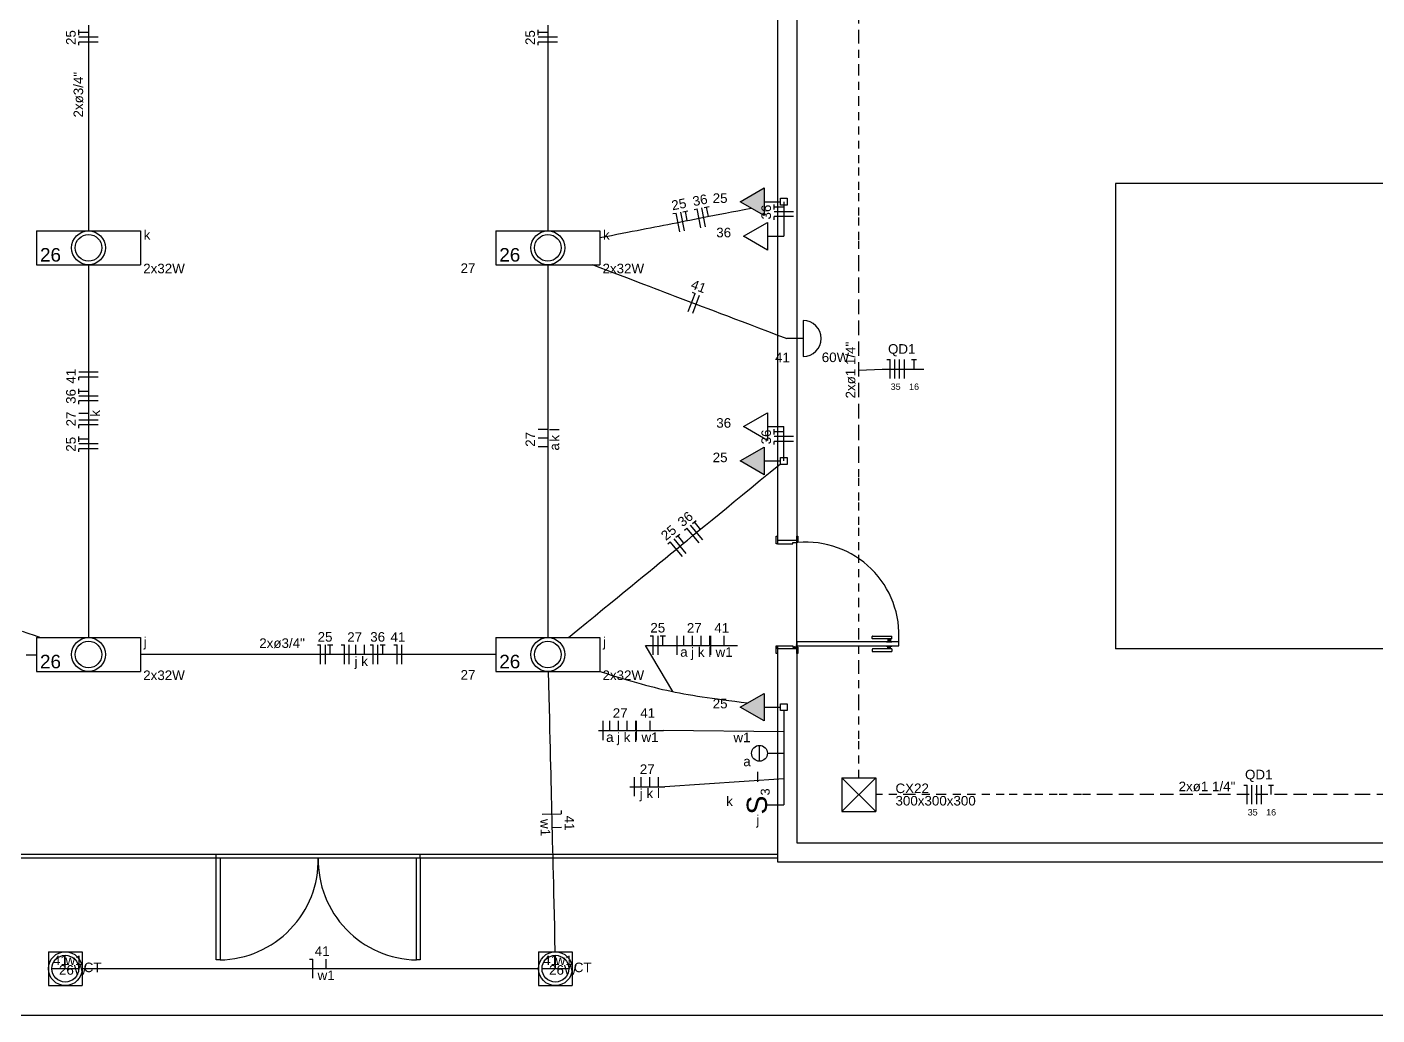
# Model space of a CAD drawing. Header units: millimetres. Extents: x -182 to 147, y -1396 to 58.
# Drawn here: x -124.93 to -103.76, y 17.43 to 32.92 of the extents above; entities that cross this region are included whole.
import ezdxf

# ---------------------------------------------------------------- set-up
doc = ezdxf.new("R2010")
doc.units = ezdxf.units.MM
doc.header["$LTSCALE"] = 10
doc.header["$MEASUREMENT"] = 0
doc.linetypes.add('Dashed2', pattern=[0.375, 0.25, -0.125])
for name, color, linetype in [('Arquitetura', 8, 'Continuous'), ('EL-Condutos', 4, 'Continuous'), ('EL-Fios (Fase 1)', 7, 'Continuous'), ('EL-Fios (Fase 2)', 7, 'Continuous'), ('EL-Fios (Fase 3)', 7, 'Continuous'), ('EL-Fios (Neutro)', 170, 'Continuous'), ('EL-Fios (Retorno)', 10, 'Continuous'), ('EL-Fios (Terra)', 90, 'Continuous'), ('EL-Textos conduto', 7, 'Continuous'), ('EL-Textos fios', 7, 'Continuous'), ('P-SIMBOL', 170, 'Continuous'), ('Textos', 7, 'Continuous')]:
    doc.layers.add(name, color=color, linetype=linetype)
doc.styles.add('Arial', font='arial.ttf')

msp = doc.modelspace()

# ---------------------------------------------------------------- hatches: boundary and pattern name
at = {"layer": 'P-SIMBOL', "linetype": 'Continuous'}
for points in [[(-113.3719, 30.3969), (-113.7469, 30.1804), (-113.3719, 29.9639)], [(-113.3719, 26.3311), (-113.7469, 26.1146), (-113.3719, 25.8981)], [(-113.3719, 22.4703), (-113.7469, 22.2538), (-113.3719, 22.0373)]]:
    msp.add_hatch(color=256, dxfattribs=at).paths.add_polyline_path(points)

# ---------------------------------------------------------------- linework, layer by layer
at = {"layer": 'Arquitetura', "linetype": 'Continuous'}
for p, q in [((-113.163, 39.0259), (-113.163, 24.9359)), ((-112.862, 35.1259), (-112.862, 24.9359)), ((-107.862, 30.4659), (-107.862, 23.1659)), ((-100.563, 30.4659), (-107.862, 30.4659)), ((-113.163, 23.0959), (-113.163, 19.8269)), ((-112.862, 23.0959), (-112.862, 20.1259)), ((-100.563, 23.1659), (-107.862, 23.1659)), ((-112.862, 20.1259), (-87.262, 20.1259)), ((-113.163, 19.8269), (-87.262, 19.8269))]:
    msp.add_line(p, q, dxfattribs=at)
at = {"layer": 'Arquitetura'}
for p, q in [((-112.862, 23.1959), (-112.862, 24.8369)), ((-112.896, 23.1989), (-112.89, 23.1989)), ((-112.865, 23.2289), (-112.865, 23.2229)), ((-127.563, 19.9499), (-113.163, 19.9499)), ((-121.963, 19.8899), (-121.963, 19.9499)), ((-118.762, 19.8899), (-118.762, 19.9499)), ((-127.563, 19.8899), (-113.163, 19.8899)), ((-121.902, 19.8899), (-118.822, 19.8899)), ((-133.163, 17.4259), (-87.262, 17.4259))]:
    msp.add_line(p, q, dxfattribs=at)
at = {"layer": 'Arquitetura', "color": 3, "linetype": 'Continuous'}
for p, q in [((-111.679, 23.3329), (-111.679, 23.3609)), ((-111.673, 23.3659), (-111.37, 23.3659)), ((-111.37, 23.3269), (-111.673, 23.3269)), ((-111.453, 23.2799), (-111.373, 23.2799)), ((-111.679, 23.1599), (-111.679, 23.1309)), ((-111.37, 23.1659), (-111.673, 23.1659)), ((-111.673, 23.1259), (-111.37, 23.1259)), ((-111.453, 23.2119), (-111.373, 23.2119))]:
    msp.add_line(p, q, dxfattribs=at)
at = {"layer": 'Arquitetura', "color": 3}
for p, q in [((-111.453, 23.2799), (-111.453, 23.2759)), ((-111.433, 23.3269), (-111.433, 23.2799)), ((-111.413, 23.3269), (-111.413, 23.2799)), ((-111.393, 23.3269), (-111.393, 23.2799)), ((-111.373, 23.2799), (-111.373, 23.2759)), ((-111.37, 23.3269), (-111.37, 23.3659)), ((-111.453, 23.2119), (-111.453, 23.2159)), ((-111.433, 23.1659), (-111.433, 23.2119)), ((-111.413, 23.1659), (-111.413, 23.2119)), ((-111.393, 23.1659), (-111.393, 23.2119)), ((-111.373, 23.2119), (-111.373, 23.2159)), ((-111.37, 23.1659), (-111.37, 23.1259))]:
    msp.add_line(p, q, dxfattribs=at)
at = {"layer": 'Arquitetura', "color": 2}
for p, q in [((-111.262, 23.2759), (-112.862, 23.2759)), ((-112.862, 23.2759), (-112.862, 23.2159)), ((-112.862, 23.2159), (-111.262, 23.2159)), ((-111.262, 23.2159), (-111.262, 23.2759))]:
    msp.add_line(p, q, dxfattribs=at)
at = {"layer": 'Arquitetura', "color": 3}
for points in [[(-113.163, 24.9359), (-113.163, 24.8159), (-113.183, 24.8159), (-113.183, 24.9359), (-113.163, 24.9359)], [(-112.842, 24.9359), (-112.842, 24.8369), (-112.862, 24.8369), (-112.862, 24.9359), (-112.842, 24.9359)], [(-113.163, 23.2159), (-113.163, 23.1659), (-113.163, 23.0959), (-113.183, 23.0959), (-113.183, 23.2159), (-113.163, 23.2159)], [(-112.842, 23.1959), (-112.842, 23.0959), (-112.862, 23.0959), (-112.862, 23.1959), (-112.842, 23.1959)]]:
    msp.add_lwpolyline(points, close=True, dxfattribs=at)
at = {"layer": 'Arquitetura', "color": 2}
for points in [[(-112.922, 24.8159), (-112.922, 24.8369), (-112.862, 24.8369), (-112.862, 24.8659), (-113.163, 24.8659), (-113.163, 24.8159), (-112.922, 24.8159)], [(-112.922, 23.2159), (-112.922, 23.1959), (-112.862, 23.1959), (-112.862, 23.1659), (-113.163, 23.1659), (-113.163, 23.2159), (-112.922, 23.2159)]]:
    msp.add_lwpolyline(points, close=True, dxfattribs=at)
at = {"layer": 'Arquitetura', "color": 1}
for points in [[(-112.872, 23.1979), (-112.867, 23.1959), (-112.867, 23.1959), (-112.873, 23.1959), (-112.913, 23.1959), (-112.913, 23.1979), (-112.872, 23.1979)], [(-112.864, 23.2049), (-112.862, 23.2019), (-112.862, 23.2019), (-112.862, 23.2059), (-112.862, 23.2459), (-112.864, 23.2459), (-112.864, 23.2049)]]:
    msp.add_lwpolyline(points, dxfattribs=at)
at = {"layer": 'Arquitetura'}
for points in [[(-112.893, 23.2009), (-112.893, 23.2019), (-112.898, 23.2019), (-112.898, 23.2009), (-112.887, 23.2009), (-112.887, 23.2019), (-112.892, 23.2019), (-112.892, 23.2009)], [(-112.898, 23.2009), (-112.896, 23.1989), (-112.896, 23.1979)], [(-112.887, 23.2009), (-112.89, 23.1989), (-112.89, 23.1979)], [(-112.867, 23.2269), (-112.867, 23.2269), (-112.867, 23.2309), (-112.867, 23.2309), (-112.867, 23.2209), (-112.867, 23.2209), (-112.867, 23.2259), (-112.867, 23.2259)], [(-112.867, 23.2309), (-112.865, 23.2289), (-112.864, 23.2289)], [(-112.867, 23.2209), (-112.865, 23.2229), (-112.864, 23.2229)]]:
    msp.add_lwpolyline(points, dxfattribs=at)
for points in [[(-121.963, 19.8899), (-121.902, 19.8899), (-121.902, 18.2899), (-121.963, 18.2899), (-121.963, 19.8899)], [(-118.822, 19.8899), (-118.762, 19.8899), (-118.762, 18.2899), (-118.822, 18.2899), (-118.822, 19.8899)]]:
    msp.add_lwpolyline(points, close=True, dxfattribs=at)
at = {"layer": 'Arquitetura', "color": 1}
msp.add_circle((-112.867, 23.2019), 0.005, dxfattribs=at)
at = {"layer": 'Arquitetura'}
for centre, radius, start, end in [((-112.717, 23.3829), 1.4584, 355.793, 94.9364), ((-121.93, 19.8579), 1.5681, 271.016, 1.17376), ((-118.795, 19.8579), 1.5681, 178.826, 268.984)]:
    msp.add_arc(centre, radius, start, end, dxfattribs=at)
at = {"layer": 'Arquitetura', "color": 3, "linetype": 'Continuous'}
for centre, start, end in [((-111.673, 23.3319), 170.538, 270), ((-111.673, 23.3599), 90, 170.538), ((-111.673, 23.1599), 90, 189.462), ((-111.673, 23.1319), 189.462, 270)]:
    msp.add_arc(centre, 0.006, start, end, dxfattribs=at)
at = {"layer": 'EL-Condutos', "linetype": 'Dashed2', "ltscale": 0.05}
for points in [[(-111.8883, 21.1443), (-111.8883, 21.7553), (-111.8883, 22.3281), (-111.8883, 22.8654), (-111.8883, 23.3699), (-111.8883, 23.8445), (-111.8883, 24.2918), (-111.8883, 24.7145), (-111.8883, 25.1154), (-111.8883, 25.4971), (-111.8883, 25.8625), (-111.8883, 26.2143), (-111.8883, 26.5552), (-111.8883, 26.8878), (-111.8883, 27.215), (-111.8883, 27.5395), (-111.8883, 27.864), (-111.8883, 28.1912), (-111.8883, 28.5239), (-111.8883, 28.8647), (-111.8883, 29.2165), (-111.8883, 29.5819), (-111.8883, 29.9637), (-111.8883, 30.3646), (-111.8883, 30.7873), (-111.8883, 31.2345), (-111.8883, 31.7091), (-111.8883, 32.2137), (-111.8883, 32.751), (-111.8883, 33.3237)], [(-103.6444, 20.8815), (-103.9898, 20.8815), (-104.3204, 20.8815), (-104.6387, 20.8815), (-104.9473, 20.8815), (-105.2485, 20.8815), (-105.5447, 20.8815), (-105.8386, 20.8815), (-106.1324, 20.8815), (-106.4287, 20.8815), (-106.7298, 20.8815), (-107.0384, 20.8815), (-107.3567, 20.8815), (-107.6874, 20.8815), (-108.0327, 20.8815), (-108.3953, 20.8815), (-108.7774, 20.8815), (-109.1817, 20.8815), (-109.6104, 20.8815), (-110.0662, 20.8815), (-110.5515, 20.8815), (-111.0686, 20.8815), (-111.6201, 20.8815)]]:
    msp.add_lwpolyline(points, dxfattribs=at)
at = {"layer": 'EL-Condutos', "linetype": 'Continuous'}
for points in [[(-123.963, 32.9492), (-123.963, 32.7976), (-123.963, 32.6471), (-123.963, 32.4967), (-123.963, 32.3451), (-123.963, 32.191), (-123.963, 32.0335), (-123.963, 31.8712), (-123.963, 31.7029), (-123.963, 31.5276), (-123.963, 31.3439), (-123.963, 31.1508), (-123.963, 30.947), (-123.963, 30.7313), (-123.963, 30.5026), (-123.9631, 30.2597), (-123.9631, 30.0013), (-123.9631, 29.7264)], [(-116.7631, 32.9492), (-116.7631, 32.7976), (-116.7631, 32.6471), (-116.7631, 32.4967), (-116.7631, 32.3451), (-116.7631, 32.191), (-116.7631, 32.0335), (-116.7631, 31.8712), (-116.7631, 31.7029), (-116.7631, 31.5276), (-116.7631, 31.3439), (-116.7631, 31.1508), (-116.7631, 30.947), (-116.7631, 30.7313), (-116.7631, 30.5026), (-116.7631, 30.2597), (-116.7631, 30.0013), (-116.7631, 29.7264)], [(-115.9485, 29.6168), (-115.855, 29.6351), (-115.7653, 29.6526), (-115.6793, 29.6694), (-115.5965, 29.6856), (-115.5168, 29.7011), (-115.4397, 29.7162), (-115.3649, 29.7308), (-115.2922, 29.745), (-115.2212, 29.7589), (-115.1517, 29.7724), (-115.0832, 29.7858), (-115.0155, 29.799), (-114.9483, 29.8122), (-114.8813, 29.8252), (-114.8141, 29.8384), (-114.7465, 29.8516), (-114.6781, 29.8649), (-114.6086, 29.8785), (-114.5377, 29.8923), (-114.4651, 29.9065), (-114.3905, 29.9211), (-114.3135, 29.9361), (-114.2339, 29.9517), (-114.1513, 29.9678), (-114.0655, 29.9846), (-113.9761, 30.002), (-113.8827, 30.0203), (-113.7852, 30.0393), (-113.6831, 30.0593), (-113.5762, 30.0801)], [(-113.0629, 30.1804), (-113.0629, 30.1542), (-113.0629, 30.1297), (-113.0629, 30.1068), (-113.0629, 30.0853), (-113.0629, 30.0651), (-113.0629, 30.0462), (-113.0629, 30.0283), (-113.0629, 30.0114), (-113.0629, 29.9953), (-113.0629, 29.9799), (-113.063, 29.9652), (-113.063, 29.9509), (-113.063, 29.937), (-113.063, 29.9233), (-113.063, 29.9097), (-113.063, 29.8962), (-113.063, 29.8825), (-113.063, 29.8686), (-113.063, 29.8543), (-113.0629, 29.8396), (-113.0629, 29.8242), (-113.0629, 29.8081), (-113.0629, 29.7912), (-113.0629, 29.7733), (-113.0629, 29.7543), (-113.0629, 29.7342), (-113.0629, 29.7127), (-113.0629, 29.6897), (-113.0629, 29.6652), (-113.0629, 29.639)], [(-123.9631, 29.1892), (-123.9631, 28.9143), (-123.9631, 28.6559), (-123.963, 28.413), (-123.963, 28.1843), (-123.963, 27.9686), (-123.963, 27.7648), (-123.963, 27.5717), (-123.963, 27.388), (-123.963, 27.2127), (-123.963, 27.0444), (-123.963, 26.8821), (-123.963, 26.7246), (-123.963, 26.5705), (-123.963, 26.4189), (-123.963, 26.2685), (-123.963, 26.118), (-123.963, 25.9664), (-123.963, 25.8124), (-123.963, 25.6548), (-123.963, 25.4925), (-123.963, 25.3243), (-123.963, 25.1489), (-123.963, 24.9653), (-123.963, 24.7721), (-123.963, 24.5683), (-123.963, 24.3526), (-123.963, 24.1239), (-123.9631, 23.881), (-123.9631, 23.6227), (-123.9631, 23.3477)], [(-116.7631, 29.1892), (-116.7631, 28.9143), (-116.7631, 28.6559), (-116.7631, 28.413), (-116.7631, 28.1843), (-116.7631, 27.9686), (-116.7631, 27.7648), (-116.7631, 27.5717), (-116.7631, 27.388), (-116.7631, 27.2127), (-116.7631, 27.0444), (-116.7631, 26.8821), (-116.7631, 26.7246), (-116.7631, 26.5705), (-116.7631, 26.4189), (-116.7631, 26.2685), (-116.7631, 26.118), (-116.7631, 25.9664), (-116.7631, 25.8124), (-116.7631, 25.6548), (-116.7631, 25.4925), (-116.7631, 25.3243), (-116.7631, 25.1489), (-116.7631, 24.9653), (-116.7631, 24.7721), (-116.7631, 24.5683), (-116.7631, 24.3526), (-116.7631, 24.1239), (-116.7631, 23.881), (-116.7631, 23.6227), (-116.7631, 23.3477)], [(-116.067, 29.1933), (-115.9487, 29.1484), (-115.8366, 29.1058), (-115.7299, 29.0653), (-115.6282, 29.0266), (-115.531, 28.9897), (-115.4378, 28.9543), (-115.3479, 28.9202), (-115.261, 28.8871), (-115.1764, 28.855), (-115.0937, 28.8236), (-115.0123, 28.7927), (-114.9317, 28.762), (-114.8514, 28.7315), (-114.7708, 28.7009), (-114.6894, 28.67), (-114.6068, 28.6386), (-114.5222, 28.6065), (-114.4354, 28.5735), (-114.3456, 28.5394), (-114.2525, 28.504), (-114.1554, 28.4671), (-114.0538, 28.4285), (-113.9473, 28.3881), (-113.8353, 28.3455), (-113.7172, 28.3006), (-113.5926, 28.2533), (-113.4609, 28.2032), (-113.3215, 28.1503), (-113.1741, 28.0943), (-113.018, 28.035)], [(-113.0629, 26.1146), (-113.0629, 26.1407), (-113.0629, 26.165), (-113.0629, 26.1879), (-113.0629, 26.2092), (-113.0629, 26.2293), (-113.0629, 26.2482), (-113.0629, 26.266), (-113.0629, 26.2828), (-113.0629, 26.2988), (-113.0629, 26.3141), (-113.063, 26.3288), (-113.063, 26.343), (-113.063, 26.3568), (-113.063, 26.3704), (-113.063, 26.3839), (-113.063, 26.3974), (-113.063, 26.411), (-113.063, 26.4248), (-113.063, 26.439), (-113.0629, 26.4537), (-113.0629, 26.469), (-113.0629, 26.485), (-113.0629, 26.5018), (-113.0629, 26.5196), (-113.0629, 26.5385), (-113.0629, 26.5586), (-113.0629, 26.58), (-113.0629, 26.6028), (-113.0629, 26.6272), (-113.0629, 26.6532)], [(-116.4383, 23.3455), (-116.2912, 23.4663), (-116.1526, 23.5799), (-116.0221, 23.687), (-115.8989, 23.788), (-115.7824, 23.8836), (-115.6719, 23.9743), (-115.5668, 24.0605), (-115.4663, 24.1429), (-115.37, 24.222), (-115.2769, 24.2983), (-115.1867, 24.3723), (-115.0985, 24.4447), (-115.0117, 24.5159), (-114.9256, 24.5865), (-114.8397, 24.657), (-114.7532, 24.728), (-114.6655, 24.7999), (-114.5759, 24.8734), (-114.4837, 24.949), (-114.3884, 25.0272), (-114.2892, 25.1086), (-114.1855, 25.1936), (-114.0767, 25.2829), (-113.962, 25.377), (-113.8409, 25.4764), (-113.7126, 25.5816), (-113.5765, 25.6933), (-113.4319, 25.8119), (-113.2783, 25.9379), (-113.1148, 26.072)], [(-125.0044, 23.4469), (-124.9123, 23.4143), (-124.8159, 23.3803), (-124.7151, 23.3447)], [(-124.9428, 23.0757), (-124.7763, 23.0756)], [(-117.5821, 23.0791), (-117.8306, 23.0791), (-118.0661, 23.0791), (-118.2895, 23.0791), (-118.5016, 23.0791), (-118.7035, 23.0791), (-118.8961, 23.0791), (-119.0802, 23.0791), (-119.2569, 23.0791), (-119.4271, 23.0791), (-119.5916, 23.0791), (-119.7515, 23.0791), (-119.9077, 23.0791), (-120.061, 23.0791), (-120.2125, 23.0791), (-120.3631, 23.0791), (-120.5136, 23.0791), (-120.6651, 23.0791), (-120.8185, 23.0791), (-120.9746, 23.0791), (-121.1345, 23.0791), (-121.2991, 23.0791), (-121.4692, 23.0791), (-121.6459, 23.0791), (-121.8301, 23.0791), (-122.0226, 23.0791), (-122.2245, 23.0791), (-122.4367, 23.0791), (-122.66, 23.0791), (-122.8955, 23.0791), (-123.1441, 23.0791)], [(-116.7568, 22.8179), (-116.7519, 22.6121), (-116.7472, 22.4186), (-116.7429, 22.2364), (-116.7388, 22.0646), (-116.7349, 21.9024), (-116.7312, 21.749), (-116.7277, 21.6033), (-116.7244, 21.4647), (-116.7212, 21.3321), (-116.7181, 21.2048), (-116.7152, 21.0818), (-116.7123, 20.9623), (-116.7095, 20.8454), (-116.7068, 20.7303), (-116.704, 20.616), (-116.7013, 20.5017), (-116.6985, 20.3866), (-116.6957, 20.2697), (-116.6928, 20.1502), (-116.6899, 20.0272), (-116.6868, 19.8999), (-116.6837, 19.7673), (-116.6803, 19.6286), (-116.6768, 19.483), (-116.6732, 19.3295), (-116.6693, 19.1674), (-116.6652, 18.9956), (-116.6608, 18.8134), (-116.6561, 18.6198), (-116.6512, 18.4141)], [(-115.9485, 22.8145), (-115.8565, 22.7854), (-115.7683, 22.7577), (-115.6836, 22.7315), (-115.602, 22.7066), (-115.5234, 22.683), (-115.4474, 22.6607), (-115.3736, 22.6395), (-115.3019, 22.6194), (-115.2319, 22.6004), (-115.1633, 22.5823), (-115.0958, 22.5651), (-115.0292, 22.5488), (-114.9631, 22.5332), (-114.8972, 22.5183), (-114.8312, 22.5041), (-114.7648, 22.4904), (-114.6978, 22.4773), (-114.6298, 22.4645), (-114.5606, 22.4522), (-114.4898, 22.4401), (-114.4172, 22.4283), (-114.3424, 22.4167), (-114.2651, 22.4052), (-114.1851, 22.3937), (-114.1021, 22.3822), (-114.0157, 22.3705), (-113.9257, 22.3588), (-113.8318, 22.3468), (-113.7336, 22.3345), (-113.6309, 22.3218)], [(-113.0629, 22.201), (-113.0629, 22.171), (-113.0629, 22.1427), (-113.0629, 22.1162), (-113.0629, 22.0911), (-113.0629, 22.0675), (-113.0629, 22.0451), (-113.0629, 22.0239), (-113.0629, 22.0036), (-113.0629, 21.9842), (-113.063, 21.9656), (-113.063, 21.9474), (-113.063, 21.9298), (-113.063, 21.9124), (-113.063, 21.8952), (-113.063, 21.878), (-113.063, 21.8607), (-113.063, 21.8432), (-113.063, 21.8253), (-113.0629, 21.8068), (-113.0629, 21.7877), (-113.0629, 21.7678), (-113.0629, 21.747), (-113.0629, 21.725), (-113.0629, 21.7019), (-113.0629, 21.6774), (-113.0629, 21.6515), (-113.0629, 21.6239), (-113.0629, 21.5946), (-113.0629, 21.5633), (-113.0629, 21.53)], [(-113.0629, 21.53), (-113.0629, 21.4911), (-113.0629, 21.4546), (-113.0629, 21.4205), (-113.0629, 21.3885), (-113.0629, 21.3585), (-113.0629, 21.3303), (-113.0629, 21.3037), (-113.0629, 21.2785), (-113.0629, 21.2546), (-113.0629, 21.2317), (-113.063, 21.2098), (-113.063, 21.1885), (-113.063, 21.1678), (-113.063, 21.1475), (-113.063, 21.1273), (-113.063, 21.1072), (-113.063, 21.0868), (-113.063, 21.0661), (-113.063, 21.0449), (-113.0629, 21.0229), (-113.0629, 21.0001), (-113.0629, 20.9762), (-113.0629, 20.951), (-113.0629, 20.9244), (-113.0629, 20.8961), (-113.0629, 20.8661), (-113.0629, 20.8342), (-113.0629, 20.8), (-113.0629, 20.7636), (-113.0629, 20.7246)], [(-124.0649, 18.1528), (-123.7262, 18.1528), (-123.4082, 18.1528), (-123.1095, 18.1528), (-122.8285, 18.1528), (-122.5638, 18.1528), (-122.3139, 18.1528), (-122.0773, 18.1528), (-121.8525, 18.1528), (-121.6381, 18.1528), (-121.4326, 18.1528), (-121.2344, 18.1528), (-121.0422, 18.1528), (-120.8544, 18.1528), (-120.6696, 18.1528), (-120.4863, 18.1528), (-120.3029, 18.1528), (-120.1181, 18.1528), (-119.9303, 18.1528), (-119.7381, 18.1528), (-119.5399, 18.1528), (-119.3344, 18.1528), (-119.12, 18.1528), (-118.8952, 18.1528), (-118.6586, 18.1528), (-118.4087, 18.1528), (-118.144, 18.1528), (-117.863, 18.1528), (-117.5643, 18.1528), (-117.2463, 18.1528), (-116.9077, 18.1528)]]:
    msp.add_lwpolyline(points, dxfattribs=at)
at = {"layer": 'EL-Fios (Fase 1)'}
for p, q in [((-123.813, 32.7596), (-124.113, 32.7596)), ((-116.6131, 32.7596), (-116.9131, 32.7596)), ((-114.6221, 29.723), (-114.6796, 30.0175)), ((-111.3232, 27.4059), (-111.3232, 27.7059)), ((-123.813, 26.381), (-124.113, 26.381)), ((-114.5948, 24.6639), (-114.785, 24.8958)), ((-115.0346, 23.0727), (-115.0346, 23.3727)), ((-120.2506, 22.9291), (-120.2506, 23.2291)), ((-105.7261, 20.7315), (-105.7261, 21.0315))]:
    msp.add_line(p, q, dxfattribs=at)
at = {"layer": 'EL-Fios (Fase 2)'}
for p, q in [((-114.2909, 29.7877), (-114.3484, 30.0822)), ((-112.913, 30.0222), (-113.213, 30.0222)), ((-111.2482, 27.4059), (-111.2482, 27.7059)), ((-123.813, 27.131), (-124.113, 27.131)), ((-112.913, 26.4964), (-113.213, 26.4964)), ((-114.3338, 24.878), (-114.5241, 25.1099)), ((-119.4256, 22.9291), (-119.4256, 23.2291)), ((-105.6511, 20.7315), (-105.6511, 21.0315))]:
    msp.add_line(p, q, dxfattribs=at)
at = {"layer": 'EL-Fios (Fase 3)'}
for p, q in [((-114.4918, 28.4344), (-114.3852, 28.7149)), ((-111.1732, 27.4059), (-111.1732, 27.7059)), ((-123.813, 27.506), (-124.113, 27.506)), ((-123.813, 26.756), (-124.113, 26.756)), ((-114.7346, 23.0727), (-114.7346, 23.3727)), ((-114.2096, 23.0727), (-114.2096, 23.3727)), ((-119.8756, 22.9291), (-119.8756, 23.2291)), ((-119.0506, 22.9291), (-119.0506, 23.2291)), ((-115.8961, 21.7369), (-115.8961, 22.0369)), ((-115.3711, 21.7369), (-115.3711, 22.0369)), ((-115.4044, 20.8567), (-115.4044, 21.1567)), ((-105.5761, 20.7315), (-105.5761, 21.0315))]:
    msp.add_line(p, q, dxfattribs=at)
at = {"layer": 'EL-Fios (Neutro)'}
for p, q in [((-123.813, 32.6846), (-124.113, 32.6846)), ((-124.113, 32.6346), (-124.113, 32.6846)), ((-116.6131, 32.6846), (-116.9131, 32.6846)), ((-116.9131, 32.6346), (-116.9131, 32.6846)), ((-114.4711, 30.0582), (-114.422, 30.0678)), ((-114.3645, 29.7733), (-114.422, 30.0678)), ((-114.8023, 29.9935), (-114.7532, 30.0031)), ((-114.6957, 29.7087), (-114.7532, 30.0031)), ((-112.913, 29.9472), (-113.213, 29.9472)), ((-113.213, 29.8972), (-113.213, 29.9472)), ((-114.5619, 28.4611), (-114.4554, 28.7415)), ((-114.5021, 28.7593), (-114.4554, 28.7415)), ((-111.4482, 27.7059), (-111.3982, 27.7059)), ((-111.3982, 27.4059), (-111.3982, 27.7059)), ((-123.813, 27.431), (-124.113, 27.431)), ((-124.113, 27.381), (-124.113, 27.431)), ((-123.813, 27.056), (-124.113, 27.056)), ((-124.113, 27.006), (-124.113, 27.056)), ((-123.813, 26.681), (-124.113, 26.681)), ((-124.113, 26.631), (-124.113, 26.681)), ((-123.813, 26.306), (-124.113, 26.306)), ((-124.113, 26.256), (-124.113, 26.306)), ((-112.913, 26.4214), (-113.213, 26.4214)), ((-113.213, 26.3714), (-113.213, 26.4214)), ((-114.6207, 25.0306), (-114.5821, 25.0623)), ((-114.3918, 24.8304), (-114.5821, 25.0623)), ((-114.8817, 24.8166), (-114.843, 24.8483)), ((-114.6527, 24.6163), (-114.843, 24.8483)), ((-115.1596, 23.3727), (-115.1096, 23.3727)), ((-115.1096, 23.0727), (-115.1096, 23.3727)), ((-120.3756, 23.2291), (-120.3256, 23.2291)), ((-120.3256, 22.9291), (-120.3256, 23.2291)), ((-120.0006, 23.2291), (-119.9506, 23.2291)), ((-119.9506, 22.9291), (-119.9506, 23.2291)), ((-119.5506, 23.2291), (-119.5006, 23.2291)), ((-119.5006, 22.9291), (-119.5006, 23.2291)), ((-119.1756, 23.2291), (-119.1256, 23.2291)), ((-119.1256, 22.9291), (-119.1256, 23.2291)), ((-105.8511, 21.0315), (-105.8011, 21.0315)), ((-105.8011, 20.7315), (-105.8011, 21.0315)), ((-116.8531, 20.5749), (-116.5532, 20.5821)), ((-116.5544, 20.6321), (-116.5532, 20.5821)), ((-120.4988, 18.3028), (-120.4488, 18.3028)), ((-120.4488, 18.0028), (-120.4488, 18.3028))]:
    msp.add_line(p, q, dxfattribs=at)
at = {"layer": 'EL-Fios (Retorno)'}
for p, q in [((-123.963, 26.861), (-124.113, 26.861)), ((-116.7631, 26.606), (-116.9131, 26.606)), ((-116.7631, 26.471), (-116.9131, 26.471)), ((-116.7631, 26.336), (-116.9131, 26.336)), ((-114.6296, 23.2227), (-114.6296, 23.3727)), ((-114.4946, 23.2227), (-114.4946, 23.3727)), ((-114.3596, 23.2227), (-114.3596, 23.3727)), ((-114.2246, 23.2227), (-114.2246, 23.3727)), ((-113.9996, 23.2227), (-113.9996, 23.3727)), ((-119.7706, 23.0791), (-119.7706, 23.2291)), ((-119.6356, 23.0791), (-119.6356, 23.2291)), ((-115.7911, 21.8869), (-115.7911, 22.0369)), ((-115.6561, 21.8869), (-115.6561, 22.0369)), ((-115.5211, 21.8869), (-115.5211, 22.0369)), ((-115.3861, 21.8869), (-115.3861, 22.0369)), ((-115.1611, 21.8869), (-115.1611, 22.0369)), ((-115.2994, 21.0067), (-115.2994, 21.1567)), ((-115.1644, 21.0067), (-115.1644, 21.1567)), ((-115.0294, 21.0067), (-115.0294, 21.1567)), ((-116.6981, 20.3686), (-116.5481, 20.3722)), ((-120.2388, 18.1528), (-120.2388, 18.3028))]:
    msp.add_line(p, q, dxfattribs=at)
at = {"layer": 'EL-Fios (Terra)'}
for p, q in [((-124.113, 32.7946), (-124.113, 32.8746)), ((-123.963, 32.8346), (-124.113, 32.8346)), ((-116.9131, 32.7946), (-116.9131, 32.8746)), ((-116.7631, 32.8346), (-116.9131, 32.8346)), ((-114.314, 30.0889), (-114.2355, 30.1042)), ((-114.246, 29.9493), (-114.2748, 30.0965)), ((-113.213, 30.0572), (-113.213, 30.1372)), ((-113.063, 30.0972), (-113.213, 30.0972)), ((-114.6453, 30.0242), (-114.5668, 30.0395)), ((-114.5773, 29.8846), (-114.606, 30.0318)), ((-111.0619, 27.7059), (-110.9819, 27.7059)), ((-111.0219, 27.5559), (-111.0219, 27.7059)), ((-124.113, 27.166), (-124.113, 27.246)), ((-123.963, 27.206), (-124.113, 27.206)), ((-124.113, 26.416), (-124.113, 26.496)), ((-123.963, 26.456), (-124.113, 26.456)), ((-113.213, 26.5314), (-113.213, 26.6114)), ((-113.063, 26.5714), (-113.213, 26.5714)), ((-114.497, 25.1321), (-114.4352, 25.1828)), ((-114.371, 25.0415), (-114.4661, 25.1575)), ((-114.758, 24.918), (-114.6961, 24.9688)), ((-114.6319, 24.8274), (-114.727, 24.9434)), ((-114.9996, 23.3727), (-114.9196, 23.3727)), ((-114.9596, 23.2227), (-114.9596, 23.3727)), ((-120.2156, 23.2291), (-120.1356, 23.2291)), ((-120.1756, 23.0791), (-120.1756, 23.2291)), ((-119.3906, 23.2291), (-119.3106, 23.2291)), ((-119.3506, 23.0791), (-119.3506, 23.2291)), ((-105.4648, 21.0315), (-105.3848, 21.0315)), ((-105.4248, 20.8815), (-105.4248, 21.0315))]:
    msp.add_line(p, q, dxfattribs=at)
at = {"layer": 'EL-Textos fios'}
for p, q in [((-111.8883, 27.5395), (-111.5232, 27.5559)), ((-111.5232, 27.5559), (-110.8706, 27.5559)), ((-114.8048, 22.4986), (-115.2346, 23.2227)), ((-115.2346, 23.2227), (-113.7882, 23.2227)), ((-115.9711, 21.8869), (-114.9497, 21.8869)), ((-113.063, 21.8653), (-114.9497, 21.8869)), ((-115.4794, 21.0067), (-114.9305, 21.0067)), ((-113.063, 21.1273), (-114.9305, 21.0067))]:
    msp.add_line(p, q, dxfattribs=at)
at = {"layer": 'P-SIMBOL'}
for p, q in [((-113.7469, 30.1804), (-113.3719, 30.3969)), ((-113.3719, 30.3969), (-113.3719, 29.9639)), ((-113.3719, 29.9639), (-113.7469, 30.1804)), ((-113.3719, 30.1804), (-113.1159, 30.1804)), ((-113.1159, 30.1274), (-113.1159, 30.2334)), ((-113.1159, 30.2334), (-113.0098, 30.2334)), ((-113.0098, 30.1274), (-113.1159, 30.1274)), ((-113.0098, 30.2334), (-113.0098, 30.1274)), ((-113.6939, 29.639), (-113.3189, 29.8555)), ((-113.3189, 29.8555), (-113.3189, 29.4225)), ((-124.7791, 29.7228), (-123.1471, 29.7228)), ((-124.7791, 29.7228), (-124.7791, 29.1928)), ((-123.1471, 29.7228), (-123.1471, 29.1928)), ((-117.5791, 29.7228), (-115.9471, 29.7228)), ((-117.5791, 29.7228), (-117.5791, 29.1928)), ((-115.9471, 29.7228), (-115.9471, 29.1928)), ((-113.3189, 29.4225), (-113.6939, 29.639)), ((-113.3189, 29.639), (-113.0629, 29.639)), ((-124.7791, 29.1928), (-123.1471, 29.1928)), ((-117.5791, 29.1928), (-115.9471, 29.1928)), ((-112.761, 28.3175), (-112.761, 27.7525)), ((-112.761, 28.035), (-113.018, 28.035)), ((-113.6939, 26.6532), (-113.3189, 26.8697)), ((-113.3189, 26.8697), (-113.3189, 26.4367)), ((-113.3189, 26.4367), (-113.6939, 26.6532)), ((-113.3189, 26.6532), (-113.0629, 26.6532)), ((-113.7469, 26.1146), (-113.3719, 26.3311)), ((-113.3719, 26.3311), (-113.3719, 25.8981)), ((-113.3719, 25.8981), (-113.7469, 26.1146)), ((-113.3719, 26.1146), (-113.1159, 26.1146)), ((-113.1159, 26.0616), (-113.1159, 26.1676)), ((-113.1159, 26.1676), (-113.0098, 26.1676)), ((-113.0098, 26.0616), (-113.1159, 26.0616)), ((-113.0098, 26.1676), (-113.0098, 26.0616)), ((-124.7791, 23.3441), (-123.1471, 23.3441)), ((-124.7791, 23.3441), (-124.7791, 22.8141)), ((-123.1471, 23.3441), (-123.1471, 22.8141)), ((-117.5791, 23.3441), (-115.9471, 23.3441)), ((-117.5791, 23.3441), (-117.5791, 22.8141)), ((-115.9471, 23.3441), (-115.9471, 22.8141)), ((-124.7791, 22.8141), (-123.1471, 22.8141)), ((-117.5791, 22.8141), (-115.9471, 22.8141)), ((-113.7469, 22.2538), (-113.3719, 22.4703)), ((-113.3719, 22.4703), (-113.3719, 22.0373)), ((-113.3719, 22.0373), (-113.7469, 22.2538)), ((-113.3719, 22.2538), (-113.1159, 22.2538)), ((-113.1159, 22.2007), (-113.1159, 22.3068)), ((-113.1159, 22.3068), (-113.0098, 22.3068)), ((-113.0098, 22.3068), (-113.0098, 22.2007)), ((-113.0098, 22.2007), (-113.1159, 22.2007)), ((-113.4449, 21.405), (-113.4449, 21.655)), ((-113.3199, 21.53), (-113.0629, 21.53)), ((-112.1533, 21.1465), (-111.6233, 21.1465)), ((-112.1533, 21.1465), (-112.1533, 20.6165)), ((-112.1533, 21.1465), (-111.6233, 20.6165)), ((-111.6233, 21.1465), (-112.1533, 20.6165)), ((-111.6233, 21.1465), (-111.6233, 20.6165)), ((-113.3198, 20.7246), (-113.0629, 20.7246)), ((-112.1533, 20.6165), (-111.6233, 20.6165)), ((-124.5926, 18.4178), (-124.0626, 18.4178)), ((-124.5926, 18.4178), (-124.5926, 17.8878)), ((-124.0626, 18.4178), (-124.0626, 17.8878)), ((-116.9099, 18.4178), (-116.3799, 18.4178)), ((-116.9099, 18.4178), (-116.9099, 17.8878)), ((-116.3799, 18.4178), (-116.3799, 17.8878)), ((-124.3276, 18.1528), (-124.3276, 18.3621)), ((-116.6449, 18.1528), (-116.6449, 18.3621)), ((-124.5368, 18.1528), (-124.1183, 18.1528)), ((-116.8542, 18.1528), (-116.4357, 18.1528)), ((-124.5926, 17.8878), (-124.0626, 17.8878)), ((-116.9099, 17.8878), (-116.3799, 17.8878))]:
    msp.add_line(p, q, dxfattribs=at)
for centre, radius in [((-123.9631, 29.4578), 0.265), ((-123.9631, 29.4578), 0.2092), ((-116.7631, 29.4578), 0.265), ((-116.7631, 29.4578), 0.2092), ((-123.9631, 23.0791), 0.265), ((-123.9631, 23.0791), 0.2092), ((-116.7631, 23.0791), 0.265), ((-116.7631, 23.0791), 0.2092), ((-113.4449, 21.53), 0.125), ((-124.3276, 18.1528), 0.265), ((-116.6449, 18.1528), 0.265), ((-124.3276, 18.1528), 0.2092), ((-116.6449, 18.1528), 0.2092)]:
    msp.add_circle(centre, radius, dxfattribs=at)
msp.add_arc((-112.761, 28.035), 0.2825, 270, 90, dxfattribs=at)

# ---------------------------------------------------------------- texts
at = {"layer": 'EL-Textos conduto', "char_height": 0.15, "attachment_point": 8, "rotation": 90.00021, "line_spacing_factor": 0.6, "style": 'Arial'}
for s, insert, width in [('2xø3/4"', (-124.0441, 31.8588), 1.26), ('2xø1 1/4"', (-111.9388, 27.5395), 1.62)]:
    msp.add_mtext(s, dxfattribs=dict(at, insert=insert, width=width))
at = {"layer": 'EL-Textos conduto', "char_height": 0.15, "line_spacing_factor": 0.6, "style": 'Arial'}
for s, insert, width, attachment_point in [('2xø3/4"', (-121.2871, 23.1786), 1.26, 7), ('2xø1 1/4"', (-106.4302, 20.932), 1.62, 8)]:
    msp.add_mtext(s, dxfattribs=dict(at, insert=insert, width=width, attachment_point=attachment_point))
at = {"layer": 'EL-Textos fios', "char_height": 0.15, "attachment_point": 8, "line_spacing_factor": 0.6, "style": 'Arial'}
for s, insert, width, rotation in [('25', (-124.1625, 32.7546), 0.36, 90.00021), ('25', (-116.9626, 32.7546), 0.36, 90.00021), ('36', (-114.3628, 30.1298), 0.36, 11.05236), ('25', (-114.694, 30.0651), 0.36, 11.05236), ('36', (-113.2625, 30.0172), 0.36, 90.00021), ('41', (-114.4261, 28.7834), 0.36, 339.19674), ('41', (-124.1625, 27.4435), 0.36, 90.00021), ('36', (-124.1625, 27.126), 0.36, 90.00021), ('27', (-124.1625, 26.7728), 0.36, 90.00021), ('k', (-123.783, 26.861), 0.18, 90.00021), ('25', (-124.1625, 26.376), 0.36, 90.00021), ('27', (-116.9626, 26.4533), 0.36, 90.00021), ('l', (-116.5831, 26.606), 0.18, 90.00021), ('k', (-116.5831, 26.471), 0.18, 90.00021), ('36', (-113.2625, 26.4914), 0.36, 90.00021), ('a', (-116.5831, 26.336), 0.18, 90.00021), ('36', (-114.5594, 25.145), 0.36, 39.3622), ('25', (-114.8203, 24.9309), 0.36, 39.3622), ('41', (-116.5001, 20.4351), 0.36, 271.37573), ('w1', (-116.878, 20.3642), 0.36, 271.37573), ('41', (-120.3006, 18.3523), 0.36, 0.00084), ('w1', (-120.2388, 17.9728), 0.36, 0.00084)]:
    msp.add_mtext(s, dxfattribs=dict(at, insert=insert, width=width, rotation=rotation))
at = {"layer": 'EL-Textos fios', "attachment_point": 8, "line_spacing_factor": 0.6, "style": 'Arial'}
for s, insert, char_height, width in [('QD1', (-111.2151, 27.7554), 0.15, 0.54), ('35', (-111.3107, 27.2279), 0.1, 0.24), ('16', (-111.0219, 27.2279), 0.1, 0.24), ('25', (-115.0396, 23.4222), 0.15, 0.36), ('27', (-114.4676, 23.4222), 0.15, 0.36), ('41', (-114.0364, 23.4222), 0.15, 0.36), ('25', (-120.2556, 23.2786), 0.15, 0.36), ('27', (-119.7913, 23.2786), 0.15, 0.36), ('36', (-119.4306, 23.2786), 0.15, 0.36), ('41', (-119.1131, 23.2786), 0.15, 0.36), ('a', (-114.6296, 23.0427), 0.15, 0.18), ('j', (-114.4946, 22.9932), 0.15, 0.18), ('k', (-114.3596, 23.0427), 0.15, 0.18), ('l', (-114.2246, 23.0427), 0.15, 0.18), ('w1', (-113.9996, 23.0427), 0.15, 0.36), ('j', (-119.7706, 22.8496), 0.15, 0.18), ('k', (-119.6356, 22.8991), 0.15, 0.18), ('27', (-115.6292, 22.0864), 0.15, 0.36), ('41', (-115.1979, 22.0864), 0.15, 0.36), ('a', (-115.7911, 21.7069), 0.15, 0.18), ('j', (-115.6561, 21.6574), 0.15, 0.18), ('k', (-115.5211, 21.7069), 0.15, 0.18), ('l', (-115.3861, 21.7069), 0.15, 0.18), ('w1', (-115.1611, 21.7069), 0.15, 0.36), ('27', (-115.205, 21.2062), 0.15, 0.36), ('QD1', (-105.6179, 21.081), 0.15, 0.54), ('j', (-115.2994, 20.7772), 0.15, 0.18), ('k', (-115.1644, 20.8267), 0.15, 0.18), ('l', (-115.0294, 20.8267), 0.15, 0.18), ('35', (-105.7136, 20.5535), 0.1, 0.24), ('16', (-105.4248, 20.5535), 0.1, 0.24)]:
    msp.add_mtext(s, dxfattribs=dict(at, insert=insert, char_height=char_height, width=width))
at = {"layer": 'P-SIMBOL', "char_height": 0.2118, "width": 0.50832, "attachment_point": 7, "line_spacing_factor": 0.6, "style": 'Arial'}
for insert in [(-124.7241, 29.2387), (-117.5241, 29.2387), (-124.7241, 22.86), (-117.5241, 22.86)]:
    msp.add_mtext('26', dxfattribs=dict(at, insert=insert))
at = {"layer": 'P-SIMBOL', "attachment_point": 7, "rotation": 90.00021, "line_spacing_factor": 0.6, "style": 'Arial'}
for s, insert, char_height, width in [('3', (-113.2835, 20.8696), 0.1412, 0.16944), ('S', (-113.3227, 20.5706), 0.3177, 0.38124)]:
    msp.add_mtext(s, dxfattribs=dict(at, insert=insert, char_height=char_height, width=width))
at = {"layer": 'Textos', "char_height": 0.15, "line_spacing_factor": 0.6, "style": 'Arial'}
for s, insert, width, attachment_point in [('25', (-114.0623, 30.1592), 0.36, 8), ('k', (-123.0989, 29.5856), 0.18, 7), ('k', (-115.8989, 29.5856), 0.18, 7), ('36', (-114.0062, 29.6198), 0.36, 8), ('2x32W', (-123.1062, 29.0555), 0.9, 7), ('27', (-118.131, 29.0641), 0.36, 7), ('2x32W', (-115.9062, 29.0555), 0.9, 7), ('41', (-113.0849, 27.6629), 0.36, 8), ('60W', (-112.2538, 27.6629), 0.54, 8), ('36', (-114.0062, 26.6339), 0.36, 8), ('25', (-114.0623, 26.0934), 0.36, 8), ('j', (-123.0989, 23.1574), 0.18, 7), ('j', (-115.8989, 23.1574), 0.18, 7), ('2x32W', (-123.1062, 22.6768), 0.9, 7), ('27', (-118.131, 22.6854), 0.36, 7), ('2x32W', (-115.9062, 22.6768), 0.9, 7), ('25', (-114.0623, 22.2325), 0.36, 8), ('w1', (-113.5861, 21.7043), 0.36, 9), ('a', (-113.5828, 21.326), 0.18, 9), ('l', (-113.4733, 21.0818), 0.18, 8), ('CX22', (-111.3133, 20.904), 0.72, 7), ('k', (-113.9155, 20.7041), 0.18, 8), ('300x300x300', (-111.3133, 20.709), 1.98, 7), ('j', (-113.4714, 20.365), 0.18, 8), ('41', (-124.5191, 18.2088), 0.36, 7), ('26W', (-124.4263, 18.0555), 0.54, 7), ('w1', (-124.3252, 18.2091), 0.36, 7), ('CT', (-124.0389, 18.0956), 0.36, 7), ('41', (-116.8364, 18.2088), 0.36, 7), ('26W', (-116.7437, 18.0555), 0.54, 7), ('w1', (-116.6425, 18.2091), 0.36, 7), ('CT', (-116.3563, 18.0956), 0.36, 7)]:
    msp.add_mtext(s, dxfattribs=dict(at, insert=insert, width=width, attachment_point=attachment_point))

doc.saveas('drawing.dxf')
